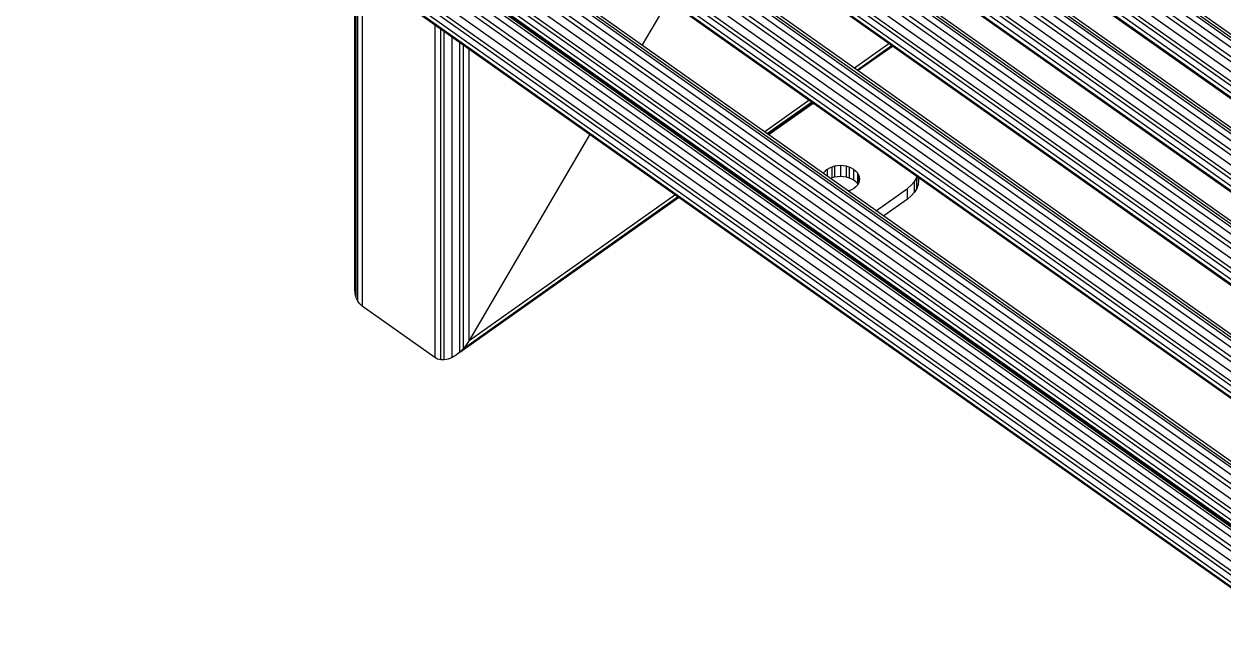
# Model space of a CAD drawing. Header units: millimetres. Extents: x 3440 to 9380, y -3644 to 556.
# Drawn here: x 6934.8 to 7254, y -1706.7 to -1542 of the extents above; entities that cross this region are included whole.
import ezdxf

# ---------------------------------------------------------------- set-up
doc = ezdxf.new("R2010")
doc.units = ezdxf.units.MM

msp = doc.modelspace()

# ---------------------------------------------------------------- linework, layer by layer
for p, q in [((8208.66, -2221.87), (7010.57, -1374.69)), ((8210.2, -2221.03), (7012.11, -1373.85)), ((8210.93, -2220.81), (7012.83, -1373.63)), ((8212.19, -2220.84), (7014.1, -1373.66)), ((8205.13, -2225.83), (7007.04, -1378.65)), ((8206.39, -2224.02), (7008.3, -1376.84)), ((8207.12, -2223.21), (7009.02, -1376.03)), ((8203.91, -2228.68), (7005.82, -1381.5)), ((8204.21, -2227.74), (7006.12, -1380.56)), ((8191.01, -2232.29), (6992.92, -1385.11)), ((8191.73, -2232.08), (6993.64, -1384.9)), ((8193, -2232.1), (6994.9, -1384.92)), ((8203.67, -2230.39), (7005.57, -1383.21)), ((8187.2, -2235.28), (6989.11, -1388.1)), ((8187.92, -2234.47), (6989.83, -1387.29)), ((8189.47, -2233.14), (6991.37, -1385.96)), ((8185.94, -2237.09), (6987.84, -1389.91)), ((8184.47, -2241.66), (6986.38, -1394.48)), ((8184.72, -2239.94), (6986.63, -1392.76)), ((8185.02, -2239.01), (6986.93, -1391.83)), ((8170.27, -2244.4), (6972.18, -1397.22)), ((8171.82, -2243.55), (6973.72, -1396.37)), ((8172.54, -2243.34), (6974.45, -1396.16)), ((8173.8, -2243.36), (6975.71, -1396.18)), ((8166.74, -2248.36), (6968.65, -1401.18)), ((8168.01, -2246.55), (6969.91, -1399.37)), ((8168.73, -2245.73), (6970.64, -1398.55)), ((8165.53, -2251.2), (6967.43, -1404.03)), ((8165.83, -2250.27), (6967.73, -1403.09)), ((8165.28, -2252.92), (6967.19, -1405.74)), ((8150.14, -2260.32), (6952.05, -1413.14)), ((8151.68, -2259.47), (6953.59, -1412.3)), ((8152.41, -2259.26), (6954.31, -1412.08)), ((8153.67, -2259.29), (6955.58, -1412.11)), ((8146.61, -2264.28), (6948.52, -1417.1)), ((8147.87, -2262.47), (6949.78, -1415.29)), ((8148.6, -2261.66), (6950.51, -1414.48)), ((7418.75, -1676.59), (7051.51, -1416.94)), ((8145.39, -2267.13), (6947.3, -1419.95)), ((8145.69, -2266.19), (6947.6, -1419.01)), ((8145.15, -2268.84), (6947.06, -1421.66)), ((8145.39, -2270.21), (6947.3, -1423.03)), ((8145.69, -2270.72), (6947.6, -1423.55)), ((7399.56, -1687.85), (7032.31, -1428.2)), ((8137.85, -2285.48), (6939.76, -1438.3)), ((8139.39, -2284.63), (6941.3, -1437.45)), ((8140.12, -2284.42), (6942.03, -1437.24)), ((7380.37, -1699.12), (7013.12, -1439.46)), ((8134.32, -2289.44), (6936.23, -1442.26)), ((8135.59, -2287.63), (6937.49, -1440.45)), ((8136.31, -2286.81), (6938.22, -1439.63)), ((8133.1, -2292.29), (6935.01, -1445.11)), ((8133.4, -2291.35), (6935.31, -1444.17)), ((8132.86, -2294), (6934.77, -1446.82)), ((8133.1, -2295.37), (6935.01, -1448.19)), ((8133.4, -2295.88), (6935.31, -1448.7)), ((8138.9, -2305.2), (6940.81, -1458.02)), ((8136.92, -2307.82), (6938.82, -1460.64)), ((8138.18, -2306.01), (6940.09, -1458.83)), ((8135.7, -2310.67), (6937.61, -1463.49)), ((8136, -2309.74), (6937.91, -1462.56)), ((8135.45, -2312.39), (6937.36, -1465.21)), ((8135.7, -2313.76), (6937.61, -1466.58)), ((8136, -2314.27), (6937.91, -1467.09)), ((7356.03, -1729.12), (6988.93, -1469.54)), ((7355.21, -1748.62), (6987.99, -1488.96)), ((7354.38, -1746.09), (6989.54, -1488.11)), ((7354.2, -1745.25), (6990.26, -1487.9)), ((7164.98, -1547.19), (7121.01, -1516.09)), ((7418.53, -1676.72), (7201.06, -1523.03)), ((7022.87, -1612.46), (7022.87, -1527.26)), ((7023.21, -1614.8), (7023.21, -1527.5)), ((7023.62, -1615.73), (7023.62, -1527.79)), ((7024.76, -1528.59), (7024.76, -1617.02)), ((7106.22, -1535.8), (7099.37, -1547.5)), ((7399.34, -1687.98), (7183.5, -1535.45)), ((7044.16, -1542.31), (7044.16, -1630.74)), ((7045.7, -1631.34), (7045.7, -1543.4)), ((7046.64, -1631.36), (7046.64, -1544.06)), ((7048.72, -1630.74), (7048.72, -1545.54)), ((7050.8, -1629.28), (7050.8, -1547.01)), ((7051.74, -1628.32), (7051.74, -1547.67)), ((7155.88, -1553.62), (7164.98, -1547.19)), ((7156.63, -1554.15), (7165.73, -1547.72)), ((7156.84, -1554.3), (7165.94, -1547.86)), ((7165.73, -1547.72), (7164.98, -1547.19)), ((7165.94, -1547.86), (7165.73, -1547.72)), ((7380.15, -1699.24), (7165.94, -1547.86)), ((7053.28, -1626.17), (7053.28, -1548.76)), ((7131.95, -1570.55), (7143.66, -1562.27)), ((7132.7, -1571.07), (7144.4, -1562.8)), ((7132.91, -1571.22), (7144.61, -1562.94)), ((7144.87, -1563.12), (7133.16, -1571.4)), ((7085.35, -1571.44), (7053.28, -1626.17)), ((7150.57, -1579.81), (7149.84, -1580.03)), ((7151.34, -1579.68), (7150.57, -1579.81)), ((7150.57, -1579.81), (7150.57, -1582.67)), ((7152.13, -1579.64), (7151.34, -1579.68)), ((7152.13, -1579.64), (7152.13, -1582.49)), ((7152.91, -1579.68), (7152.13, -1579.64)), ((7153.68, -1579.81), (7152.91, -1579.68)), ((7154.42, -1580.03), (7153.68, -1579.81)), ((7153.68, -1579.81), (7153.68, -1582.67)), ((7148.05, -1581.11), (7147.63, -1581.59)), ((7147.63, -1581.59), (7147.63, -1581.64)), ((7148.56, -1580.68), (7148.05, -1581.11)), ((7149.16, -1580.32), (7148.56, -1580.68)), ((7148.56, -1580.68), (7148.56, -1582.29)), ((7149.84, -1580.03), (7149.16, -1580.32)), ((7149.56, -1583), (7149.84, -1582.88)), ((7149.84, -1580.03), (7149.84, -1582.88)), ((7149.84, -1582.88), (7150.57, -1582.67)), ((7150.57, -1582.67), (7151.34, -1582.53)), ((7151.34, -1582.53), (7152.13, -1582.49)), ((7152.13, -1582.49), (7152.91, -1582.53)), ((7152.91, -1582.53), (7153.68, -1582.67)), ((7153.68, -1582.67), (7154.42, -1582.88)), ((7154.42, -1580.03), (7154.42, -1582.88)), ((7155.09, -1580.32), (7154.42, -1580.03)), ((7154.42, -1582.88), (7155.09, -1583.17)), ((7155.69, -1580.68), (7155.09, -1580.32)), ((7155.09, -1583.17), (7155.69, -1583.54)), ((7155.69, -1583.54), (7155.69, -1580.68)), ((7155.69, -1580.68), (7156.21, -1581.11)), ((7156.21, -1581.11), (7156.62, -1581.59)), ((7156.62, -1581.59), (7156.92, -1582.1)), ((7156.62, -1581.59), (7156.62, -1584.44)), ((7156.92, -1582.1), (7157.11, -1582.65)), ((7156.92, -1582.1), (7156.92, -1584.31)), ((7157.11, -1582.65), (7157.17, -1583.2)), ((7171.81, -1583.92), (7172.42, -1582.89)), ((7172.42, -1582.89), (7172.49, -1582.66)), ((7172.42, -1585.74), (7172.42, -1582.89)), ((7172.84, -1582.9), (7172.91, -1583.54)), ((7172.91, -1583.54), (7172.91, -1582.95)), ((7154.42, -1586.38), (7154.37, -1586.4)), ((7155.09, -1586.09), (7154.42, -1586.38)), ((7155.69, -1585.73), (7155.09, -1586.09)), ((7156.21, -1583.96), (7155.69, -1583.54)), ((7156.21, -1585.3), (7155.69, -1585.73)), ((7156.62, -1584.44), (7156.21, -1583.96)), ((7156.62, -1584.82), (7156.21, -1585.3)), ((7156.73, -1584.63), (7156.62, -1584.44)), ((7156.73, -1584.63), (7156.62, -1584.82)), ((7156.92, -1584.31), (7156.73, -1584.63)), ((7157.11, -1583.76), (7156.92, -1584.31)), ((7157.17, -1583.2), (7157.11, -1583.76)), ((7161.69, -1591.57), (7169.95, -1585.73)), ((7169.95, -1585.73), (7170.98, -1584.87)), ((7169.95, -1588.58), (7169.95, -1585.73)), ((7170.98, -1584.87), (7171.81, -1583.92)), ((7171.81, -1586.77), (7171.81, -1583.92)), ((7172.42, -1585.74), (7171.81, -1586.77)), ((7172.78, -1584.65), (7172.42, -1585.74)), ((7172.91, -1583.54), (7172.78, -1584.65)), ((7050.8, -1629.28), (7108.97, -1588.14)), ((7051.74, -1628.32), (7108.77, -1588)), ((7053.28, -1626.17), (7108.02, -1587.47)), ((7169.95, -1588.58), (7163.7, -1593)), ((7170.98, -1587.73), (7169.95, -1588.58)), ((7171.81, -1586.77), (7170.98, -1587.73)), ((7022.95, -1613.69), (7022.87, -1612.46)), ((7023.21, -1614.8), (7022.95, -1613.69)), ((7023.62, -1615.73), (7023.21, -1614.8)), ((7024.14, -1616.47), (7023.62, -1615.73)), ((7024.76, -1617.02), (7024.14, -1616.47)), ((7044.16, -1630.74), (7024.76, -1617.02)), ((7052.57, -1627.27), (7051.74, -1628.32)), ((7053.28, -1626.17), (7052.57, -1627.27)), ((7044.86, -1631.12), (7044.16, -1630.74)), ((7048.72, -1630.74), (7047.66, -1631.16)), ((7049.78, -1630.1), (7048.72, -1630.74)), ((7050.8, -1629.28), (7049.78, -1630.1)), ((7051.74, -1628.32), (7050.8, -1629.28)), ((7045.7, -1631.34), (7044.86, -1631.12)), ((7046.64, -1631.36), (7045.7, -1631.34)), ((7047.66, -1631.16), (7046.64, -1631.36))]:
    msp.add_line(p, q)

doc.saveas('drawing.dxf')
